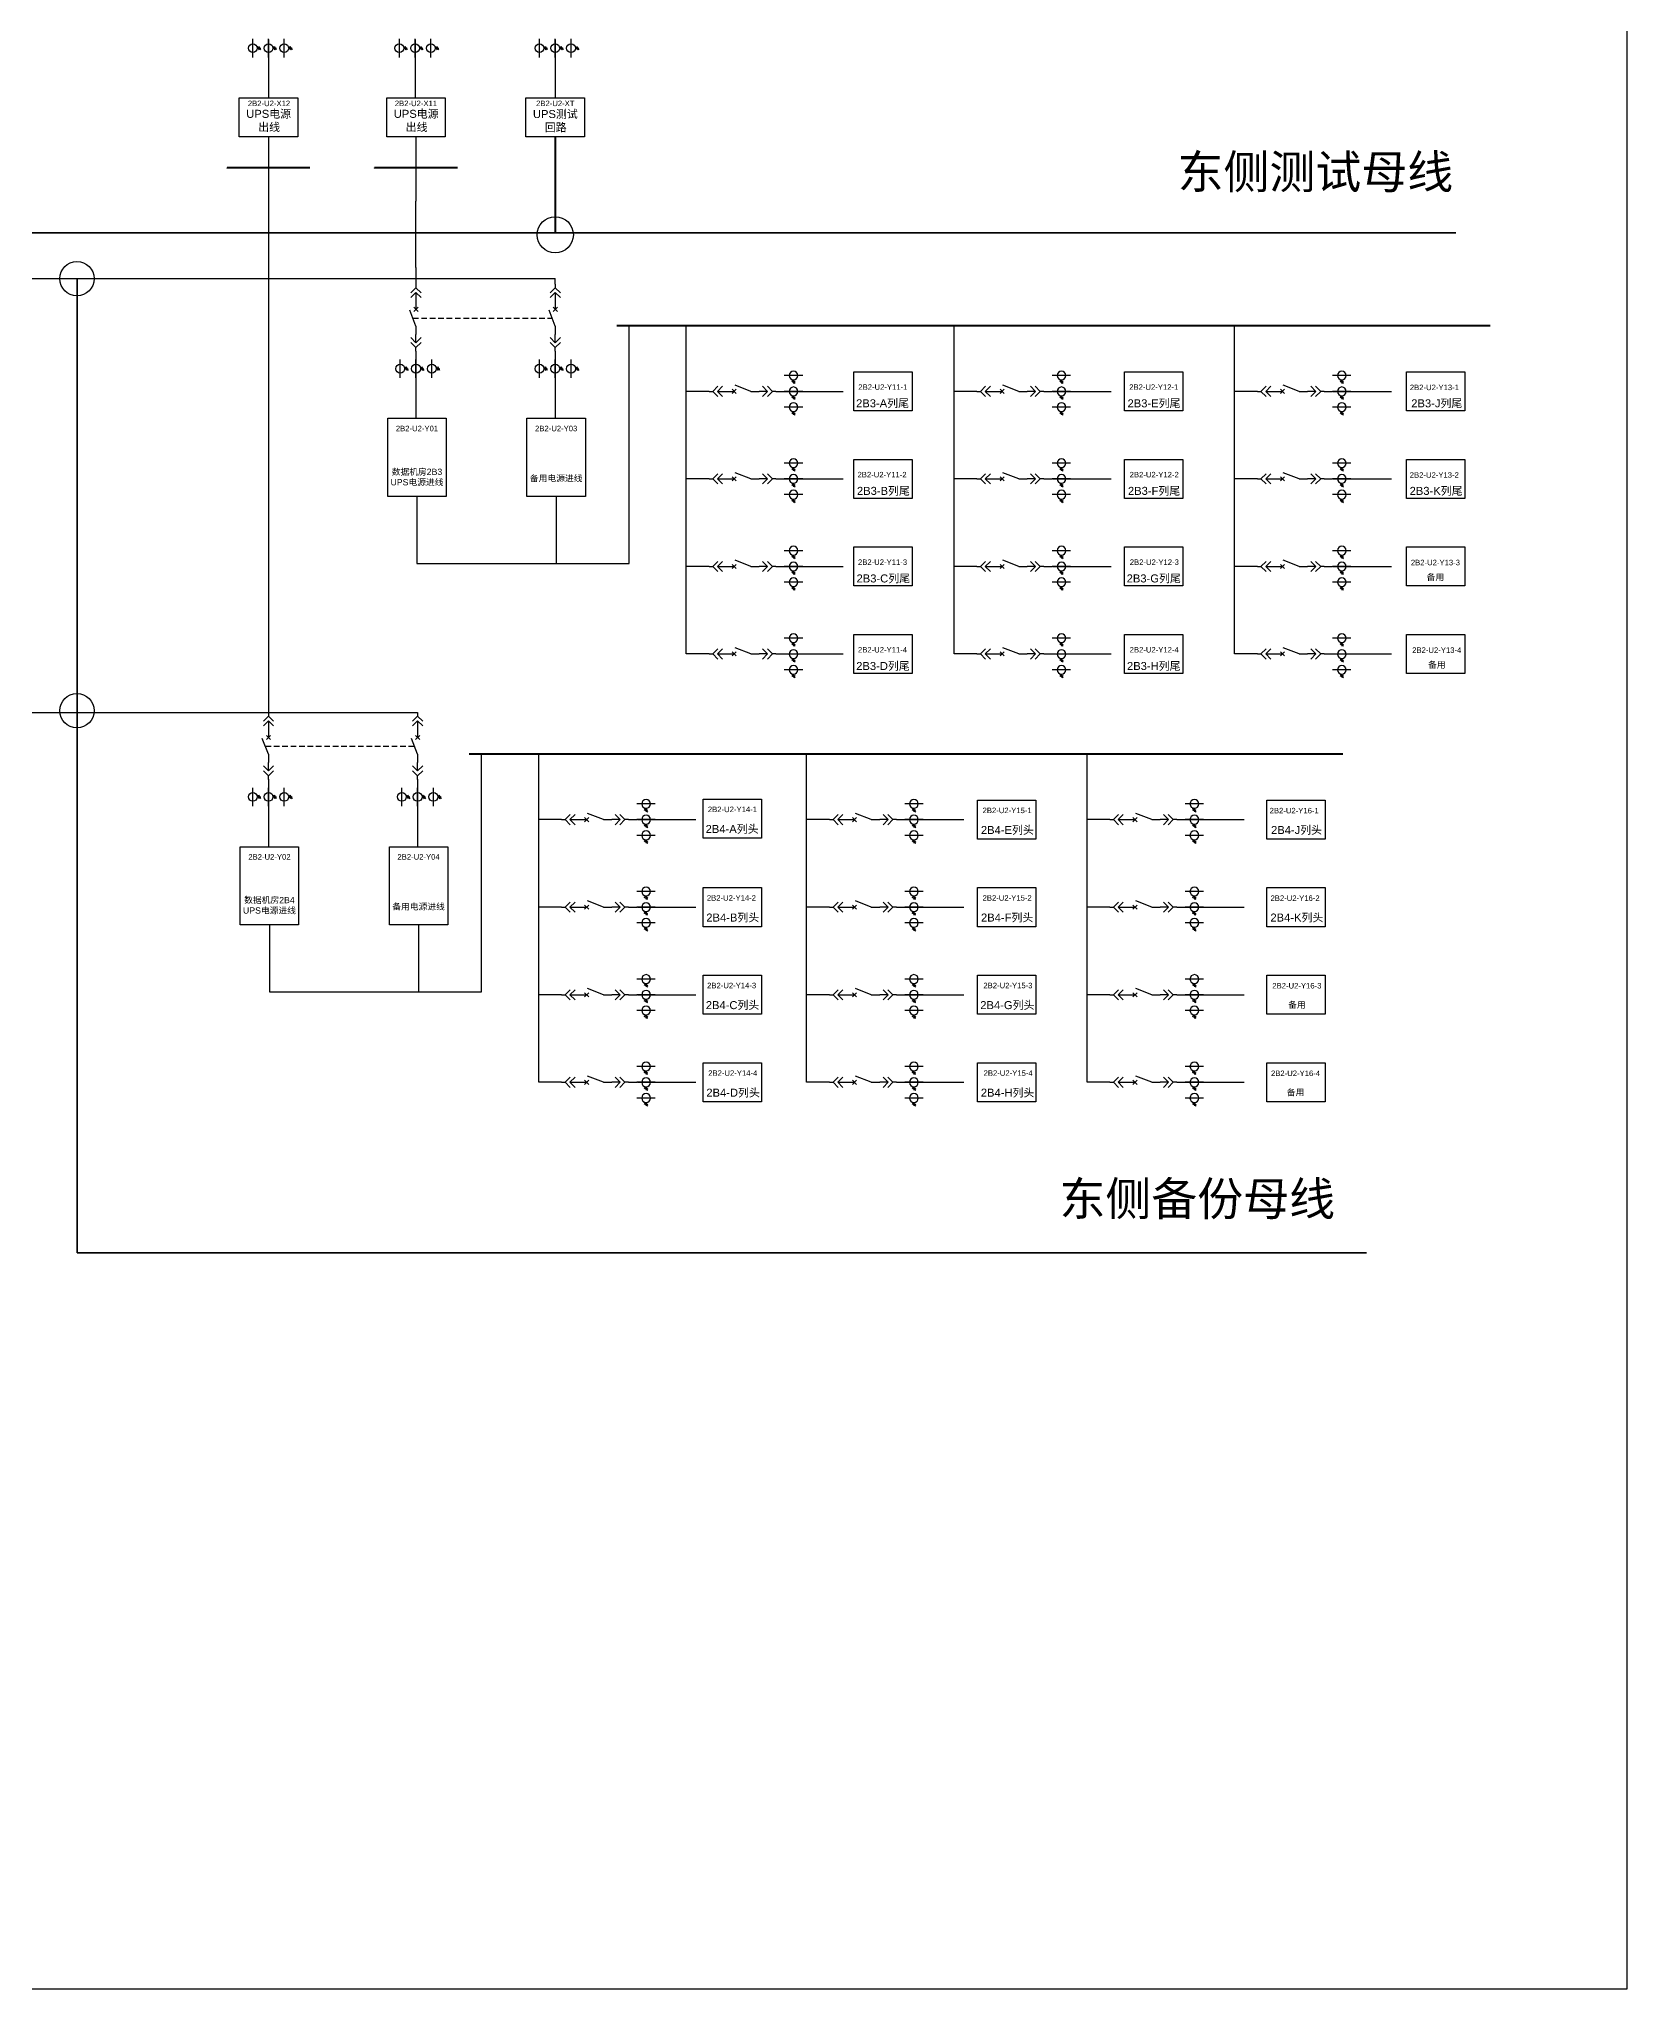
# Model space of a CAD drawing. Header units: millimetres. Extents: x 30 to 376, y 30 to 358.
# Drawn here: x 234.8 to 376.2, y 29.8 to 203.5 of the extents above; entities that cross this region are included whole.
import ezdxf
from ezdxf.enums import TextEntityAlignment as Align

# ---------------------------------------------------------------- set-up
doc = ezdxf.new("R2010")
doc.units = ezdxf.units.MM
doc.linetypes.add('HIDDEN', pattern=[0.375, 0.25, -0.125])
doc.styles.get("Standard").update_dxf_attribs({"font": 'arial.ttf'})

# ---------------------------------------------------------------- blocks, each defined once
blk = doc.blocks.new('A$C03DD39B5')
for p, q in [((417, 475), (283, 392)), ((417, 422), (283, 339)), ((350, 333), (350, 467))]:
    blk.add_line(p, q)
blk.add_lwpolyline([(700, 167), (0, 167)])
blk.add_circle((350, 167), 167)
blk = doc.blocks.new('DYDQAA05')
at = {"color": 0}
blk.add_lwpolyline([(0, 0), (0, -7)], dxfattribs=at)
blk = doc.blocks.new('DYDQAA03')
at = {"color": 0}
for points in [[(0, 0), (0, -1.5)], [(-2.12, -3.62), (0, -1.5)], [(-2.12, -5.62), (0, -3.5)], [(2.12, -3.62), (0, -1.5)], [(2.12, -5.62), (0, -3.5)], [(0, -3.5), (0, -7)]]:
    blk.add_lwpolyline(points, dxfattribs=at)
blk = doc.blocks.new('DYDQAA09')
at = {"color": 0}
blk.add_lwpolyline([(0, 0), (0, -3.5)], dxfattribs=at)
blk.add_lwpolyline([(0, 0), (0, -3.5)], dxfattribs=at)
blk.add_lwpolyline([(0, 0), (0, -3.5)], dxfattribs=at)
blk.add_lwpolyline([(0, 0), (0, -3.5)], dxfattribs=at)
blk.add_lwpolyline([(0, 0), (0, -3.5)], dxfattribs=at)
blk.add_lwpolyline([(0, 0), (0, -3.5)], dxfattribs=at)
blk.add_lwpolyline([(0, 0), (0, -3.5)], dxfattribs=at)
blk.add_lwpolyline([(0, 0), (0, -3.5)], dxfattribs=at)
blk.add_lwpolyline([(0, 0), (0, -3.5)], dxfattribs=at)
blk = doc.blocks.new('DYDQ0201')
at = {"color": 0}
for points in [[(0.86, -0.86), (-0.86, 0.86)], [(-0.86, -0.86), (0.86, 0.86)], [(0, -7), (-2.61, -0.37)]]:
    blk.add_lwpolyline(points, dxfattribs=at)
blk = doc.blocks.new('DYDQAA04')
at = {"color": 0}
for points in [[(0, -3.5), (0, 0)], [(-2.12, -1.38), (0, -3.5)], [(-2.12, -3.38), (0, -5.5)], [(2.12, -1.38), (0, -3.5)], [(2.12, -3.38), (0, -5.5)], [(0, -7), (0, -5.5)]]:
    blk.add_lwpolyline(points, dxfattribs=at)

msp = doc.modelspace()

# ---------------------------------------------------------------- linework, layer by layer
for p, q in [((255.2, 203.46, -11960.61), (255.2, 201.82, -11960.61)), ((268.25, 203.46, -11960.61), (268.25, 201.82, -11960.61)), ((280.74, 203.46, -11960.61), (280.74, 201.82, -11960.61)), ((255.2, 201.82, -11960.61), (255.2, 198.25, -11960.61)), ((268.25, 201.82, -11960.61), (268.25, 198.25, -11960.61)), ((280.74, 201.82, -11960.61), (280.74, 198.25, -11960.61)), ((255.2, 194.77, -11960.61), (255.2, 189.05, -11960.61)), ((268.33, 194.77, -11992.1), (268.33, 189.05, -11992.1)), ((255.2, 189.05, -13343.89), (255.2, 143.51, -13343.89)), ((268.33, 183.15, -14728.2), (268.33, 189.05, -13344.92)), ((287.31, 156.77, -12086.92), (287.31, 177.99, -11961.66)), ((292.4, 164.31, -12307.47), (292.4, 177.99, -11961.66)), ((316.27, 164.31, -12307.47), (316.27, 177.99, -11961.66)), ((341.24, 164.31, -12307.47), (341.24, 177.99, -11961.66)), ((268.33, 174.91, -12526.98), (268.33, 173.27, -12526.98)), ((268.33, 173.27, -12526.98), (268.33, 169.71, -12526.98)), ((294.44, 172.11, -13690.75), (292.4, 172.11, -12999.11)), ((301.19, 172.11, -11489.54), (302.83, 172.11, -11489.54)), ((302.83, 172.11, -11489.54), (306.39, 172.11, -11489.54)), ((318.3, 172.11, -13690.75), (316.27, 172.11, -12999.11)), ((325.05, 172.11, -11489.54), (326.69, 172.11, -11489.54)), ((326.69, 172.11, -11489.54), (330.26, 172.11, -11489.54)), ((343.28, 172.11, -13690.75), (341.24, 172.11, -12999.11)), ((350.03, 172.11, -11489.54), (351.67, 172.11, -11489.54)), ((351.67, 172.11, -11489.54), (355.23, 172.11, -11489.54)), ((294.44, 164.31, -12307.47), (292.4, 164.31, -12307.47)), ((292.4, 156.51, -11615.84), (292.4, 164.31, -12307.47)), ((301.19, 164.31, -10106.26), (302.83, 164.31, -10106.26)), ((302.83, 164.31, -10106.26), (306.39, 164.31, -10106.26)), ((318.3, 164.31, -12307.47), (316.27, 164.31, -12307.47)), ((316.27, 156.51, -11615.84), (316.27, 164.31, -12307.47)), ((325.05, 164.31, -10106.26), (326.69, 164.31, -10106.26)), ((326.69, 164.31, -10106.26), (330.26, 164.31, -10106.26)), ((343.28, 164.31, -12307.47), (341.24, 164.31, -12307.47)), ((341.24, 156.51, -11615.84), (341.24, 164.31, -12307.47)), ((350.03, 164.31, -10106.26), (351.67, 164.31, -10106.26)), ((351.67, 164.31, -10106.26), (355.23, 164.31, -10106.26)), ((268.42, 162.75, -12558.47), (268.42, 156.77, -12086.92)), ((268.42, 156.77, -12086.92), (287.31, 156.77, -12086.92)), ((294.44, 156.51, -11615.84), (292.4, 156.51, -11615.84)), ((292.4, 148.72, -10924.2), (292.4, 156.51, -11615.84)), ((301.19, 156.51, -9414.62), (302.83, 156.51, -9414.62)), ((302.83, 156.51, -9414.62), (306.39, 156.51, -9414.62)), ((318.3, 156.51, -11615.84), (316.27, 156.51, -11615.84)), ((316.27, 148.72, -10924.2), (316.27, 156.51, -11615.84)), ((325.05, 156.51, -9414.62), (326.69, 156.51, -9414.62)), ((326.69, 156.51, -9414.62), (330.26, 156.51, -9414.62)), ((343.28, 156.51, -11615.84), (341.24, 156.51, -11615.84)), ((341.24, 148.72, -10924.2), (341.24, 156.51, -11615.84)), ((350.03, 156.51, -9414.62), (351.67, 156.51, -9414.62)), ((351.67, 156.51, -9414.62), (355.23, 156.51, -9414.62)), ((294.44, 148.72, -10924.2), (292.4, 148.72, -10924.2)), ((301.19, 148.72, -8722.98), (302.83, 148.72, -8722.98)), ((302.83, 148.72, -8722.98), (306.39, 148.72, -8722.98)), ((318.3, 148.72, -10924.2), (316.27, 148.72, -10924.2)), ((325.05, 148.72, -8722.98), (326.69, 148.72, -8722.98)), ((326.69, 148.72, -8722.98), (330.26, 148.72, -8722.98)), ((343.28, 148.72, -10924.2), (341.24, 148.72, -10924.2)), ((350.03, 148.72, -8722.98), (351.67, 148.72, -8722.98)), ((351.67, 148.72, -8722.98), (355.23, 148.72, -8722.98)), ((274.17, 118.61, -10702.62), (274.17, 139.83, -10577.35)), ((279.27, 126.16, -10923.17), (279.27, 139.83, -10577.35)), ((303.13, 126.16, -10923.17), (303.13, 139.83, -10577.35)), ((328.11, 126.16, -10923.17), (328.11, 139.83, -10577.35)), ((255.2, 136.76, -11142.68), (255.2, 135.12, -11142.68)), ((255.2, 135.12, -11142.68), (255.2, 131.55, -11142.68)), ((281.3, 133.96, -12306.44), (279.27, 133.96, -11614.8)), ((288.05, 133.96, -10105.23), (289.69, 133.96, -10105.23)), ((289.69, 133.96, -10105.23), (293.26, 133.96, -10105.23)), ((305.17, 133.96, -12306.44), (303.13, 133.96, -11614.8)), ((311.91, 133.96, -10105.23), (313.55, 133.96, -10105.23)), ((313.55, 133.96, -10105.23), (317.12, 133.96, -10105.23)), ((330.14, 133.96, -12306.44), (328.11, 133.96, -11614.8)), ((336.89, 133.96, -10105.23), (338.53, 133.96, -10105.23)), ((338.53, 133.96, -10105.23), (342.1, 133.96, -10105.23)), ((281.3, 126.16, -10923.17), (279.27, 126.16, -10923.17)), ((279.27, 118.36, -10231.53), (279.27, 126.16, -10923.17)), ((288.05, 126.16, -8721.95), (289.69, 126.16, -8721.95)), ((289.69, 126.16, -8721.95), (293.26, 126.16, -8721.95)), ((305.17, 126.16, -10923.17), (303.13, 126.16, -10923.17)), ((303.13, 118.36, -10231.53), (303.13, 126.16, -10923.17)), ((311.91, 126.16, -8721.95), (313.55, 126.16, -8721.95)), ((313.55, 126.16, -8721.95), (317.12, 126.16, -8721.95)), ((330.14, 126.16, -10923.17), (328.11, 126.16, -10923.17)), ((328.11, 118.36, -10231.53), (328.11, 126.16, -10923.17)), ((336.89, 126.16, -8721.95), (338.53, 126.16, -8721.95)), ((338.53, 126.16, -8721.95), (342.1, 126.16, -8721.95)), ((255.28, 124.6, -11174.16), (255.28, 118.61, -10702.62)), ((255.28, 118.61, -10702.62), (274.17, 118.61, -10702.62)), ((281.3, 118.36, -10231.53), (279.27, 118.36, -10231.53)), ((279.27, 110.56, -9539.89), (279.27, 118.36, -10231.53)), ((288.05, 118.36, -8030.31), (289.69, 118.36, -8030.31)), ((289.69, 118.36, -8030.31), (293.26, 118.36, -8030.31)), ((305.17, 118.36, -10231.53), (303.13, 118.36, -10231.53)), ((303.13, 110.56, -9539.89), (303.13, 118.36, -10231.53)), ((311.91, 118.36, -8030.31), (313.55, 118.36, -8030.31)), ((313.55, 118.36, -8030.31), (317.12, 118.36, -8030.31)), ((330.14, 118.36, -10231.53), (328.11, 118.36, -10231.53)), ((328.11, 110.56, -9539.89), (328.11, 118.36, -10231.53)), ((336.89, 118.36, -8030.31), (338.53, 118.36, -8030.31)), ((338.53, 118.36, -8030.31), (342.1, 118.36, -8030.31)), ((281.3, 110.56, -9539.89), (279.27, 110.56, -9539.89)), ((288.05, 110.56, -7338.68), (289.69, 110.56, -7338.68)), ((289.69, 110.56, -7338.68), (293.26, 110.56, -7338.68)), ((305.17, 110.56, -9539.89), (303.13, 110.56, -9539.89)), ((311.91, 110.56, -7338.68), (313.55, 110.56, -7338.68)), ((313.55, 110.56, -7338.68), (317.12, 110.56, -7338.68)), ((330.14, 110.56, -9539.89), (328.11, 110.56, -9539.89)), ((336.89, 110.56, -7338.68), (338.53, 110.56, -7338.68)), ((338.53, 110.56, -7338.68), (342.1, 110.56, -7338.68))]:
    msp.add_line(p, q)
at = {"color": 6, "lineweight": 40}
msp.add_line((280.74, 194.77, -11993.12), (280.74, 186.24, -11993.12), dxfattribs=at)
at = {"color": 6, "lineweight": 35}
msp.add_line((141.38, 186.24, -2075.92), (360.96, 186.24, -2075.92), dxfattribs=at)
at = {"color": 3, "lineweight": 30}
for p, q in [((141.38, 182.15, -3788.77), (280.74, 182.15, -14728.2)), ((128.26, 143.51, -3545.05), (238.13, 143.51, -24795.02)), ((238.13, 143.51, -24795.02), (268.48, 143.51, -13462.25))]:
    msp.add_line(p, q, dxfattribs=at)
at = {"color": 3, "lineweight": 35}
for p, q in [((238.14, 182.07), (238.14, 95.36)), ((238.14, 95.36), (352.99, 95.36))]:
    msp.add_line(p, q, dxfattribs=at)
at = {"color": 5}
for p, q in [((280.74, 181.66, -14728.2), (280.74, 182.15, -14728.2)), ((280.74, 174.91, -12526.98), (280.74, 173.27, -12526.98)), ((280.74, 173.27, -12526.98), (280.74, 169.71, -12526.98)), ((280.82, 162.75, -12558.47), (280.82, 156.77, -12086.92)), ((268.48, 136.76, -11582.74), (268.48, 135.12, -11582.74)), ((268.48, 135.12, -11582.74), (268.48, 131.55, -11582.74)), ((268.56, 124.6, -11614.23), (268.56, 118.61, -11142.69))]:
    msp.add_line(p, q, dxfattribs=at)
at = {"linetype": 'HIDDEN', "ltscale": 2}
for p, q in [((268.06, 178.64, -14728.2), (280.46, 178.64, -14728.2)), ((254.92, 140.49, -13783.96), (268.2, 140.49, -13783.96))]:
    msp.add_line(p, q, dxfattribs=at)
at = {"color": 1, "lineweight": 40}
for p, q in [((286.22, 177.99, -11961.66), (364.03, 177.99, -11961.66)), ((273.08, 139.83, -10577.35), (350.89, 139.83, -10577.35))]:
    msp.add_line(p, q, dxfattribs=at)
at = {"color": 1, "lineweight": 30, "ltscale": 0.002916}
msp.add_lwpolyline([(30.13, 357.7), (376.2, 357.7), (376.2, 29.79), (30.13, 29.79)], close=True, dxfattribs=at)
for points, elevation in [([(252.59, 198.25), (257.8, 198.25), (257.8, 194.77), (252.59, 194.77)], -11960.61), ([(265.73, 198.25), (270.94, 198.25), (270.94, 194.77), (265.73, 194.77)], -11992.1), ([(307.32, 173.85), (312.53, 173.85), (312.53, 170.38), (307.32, 170.38)], -11489.54), ([(331.44, 173.85), (336.64, 173.85), (336.64, 170.38), (331.44, 170.38)], -11489.54), ([(356.55, 173.85), (361.76, 173.85), (361.76, 170.38), (356.55, 170.38)], -11489.54), ([(265.81, 169.71), (271.02, 169.71), (271.02, 162.75), (265.81, 162.75)], -12558.47), ([(307.32, 166.05), (312.53, 166.05), (312.53, 162.58), (307.32, 162.58)], -11489.54), ([(331.44, 166.05), (336.64, 166.05), (336.64, 162.58), (331.44, 162.58)], -11489.54), ([(356.55, 166.05), (361.76, 166.05), (361.76, 162.58), (356.55, 162.58)], -11489.54), ([(307.32, 158.25), (312.53, 158.25), (312.53, 154.78), (307.32, 154.78)], -11489.54), ([(331.44, 158.25), (336.64, 158.25), (336.64, 154.78), (331.44, 154.78)], -11489.54), ([(356.55, 158.25), (361.76, 158.25), (361.76, 154.78), (356.55, 154.78)], -11489.54), ([(307.32, 150.45), (312.53, 150.45), (312.53, 146.98), (307.32, 146.98)], -11489.54), ([(331.44, 150.45), (336.64, 150.45), (336.64, 146.98), (331.44, 146.98)], -11489.54), ([(356.55, 150.45), (361.76, 150.45), (361.76, 146.98), (356.55, 146.98)], -11489.54), ([(293.91, 135.79), (299.12, 135.79), (299.12, 132.31), (293.91, 132.31)], -10105.23), ([(318.35, 135.7), (323.56, 135.7), (323.56, 132.22), (318.35, 132.22)], -10105.23), ([(344.11, 135.7), (349.32, 135.7), (349.32, 132.22), (344.11, 132.22)], -10105.23), ([(252.67, 131.55), (257.88, 131.55), (257.88, 124.6), (252.67, 124.6)], -11174.16), ([(293.91, 127.9), (299.12, 127.9), (299.12, 124.42), (293.91, 124.42)], -10105.23), ([(318.35, 127.9), (323.56, 127.9), (323.56, 124.42), (318.35, 124.42)], -10105.23), ([(344.11, 127.9), (349.32, 127.9), (349.32, 124.42), (344.11, 124.42)], -10105.23), ([(293.91, 120.1), (299.12, 120.1), (299.12, 116.62), (293.91, 116.62)], -10105.23), ([(318.35, 120.1), (323.56, 120.1), (323.56, 116.62), (318.35, 116.62)], -10105.23), ([(344.11, 120.1), (349.32, 120.1), (349.32, 116.62), (344.11, 116.62)], -10105.23), ([(293.91, 112.3), (299.12, 112.3), (299.12, 108.82), (293.91, 108.82)], -10105.23), ([(318.35, 112.3), (323.56, 112.3), (323.56, 108.82), (318.35, 108.82)], -10105.23), ([(344.11, 112.3), (349.32, 112.3), (349.32, 108.82), (344.11, 108.82)], -10105.23)]:
    msp.add_lwpolyline(points, close=True, dxfattribs=dict(elevation=elevation))
at = {"color": 1, "elevation": -11993.12}
msp.add_lwpolyline([(278.13, 198.25), (283.34, 198.25), (283.34, 194.77), (278.13, 194.77)], close=True, dxfattribs=at)
at = {"color": 1, "lineweight": 40, "ltscale": 100}
for points, elevation in [([(258.88, 192.02), (251.51, 192.02), (251.51, 192.02)], -22461.63), ([(272.02, 192.02), (264.65, 192.02), (264.65, 192.02)], -22493.12)]:
    msp.add_lwpolyline(points, dxfattribs=dict(at, elevation=elevation))
at = {"color": 5}
for points, elevation in [([(278.21, 169.71), (283.42, 169.71), (283.42, 162.75), (278.21, 162.75)], -12558.47), ([(265.96, 131.55), (271.17, 131.55), (271.17, 124.6), (265.96, 124.6)], -11614.23)]:
    msp.add_lwpolyline(points, close=True, dxfattribs=dict(at, elevation=elevation))
at = {"color": 6, "lineweight": 30}
msp.add_circle((280.74, 186.06, -786.45), 1.61, dxfattribs=at)
at = {"color": 3, "lineweight": 30}
for centre in [(238.13, 182.15, -11383.32), (238.13, 143.66, -11061.61)]:
    msp.add_circle(centre, 1.53, dxfattribs=at)

# ---------------------------------------------------------------- block references
at = {"linetype": 'Continuous', "yscale": 0.002338875, "zscale": 0.002338875}
for p, xscale, rotation in [((253.41, 203.5, -11960.61), 0.002338875, 270), ((254.81, 203.5, -11960.61), 0.002338875, 270), ((256.21, 203.5, -11960.61), 0.002338875, 270), ((266.46, 203.5, -11960.61), 0.002338875, 270), ((267.86, 203.5, -11960.61), 0.002338875, 270), ((269.27, 203.5, -11960.61), 0.002338875, 270), ((278.94, 203.5, -11960.61), 0.002338875, 270), ((280.35, 203.5, -11960.61), 0.002338875, 270), ((281.75, 203.5, -11960.61), 0.002338875, 270), ((266.54, 174.95, -12526.98), 0.002338875, 270), ((267.94, 174.95, -12526.98), 0.002338875, 270), ((269.35, 174.95, -12526.98), 0.002338875, 270), ((301.14, 173.91, -11489.54), -0.002338875, 180), ((325.01, 173.91, -11489.54), -0.002338875, 180), ((349.98, 173.91, -11489.54), -0.002338875, 180), ((301.14, 172.5, -11489.54), -0.002338875, 180), ((325.01, 172.5, -11489.54), -0.002338875, 180), ((349.98, 172.5, -11489.54), -0.002338875, 180), ((301.14, 171.1, -11489.54), -0.002338875, 180), ((325.01, 171.1, -11489.54), -0.002338875, 180), ((349.98, 171.1, -11489.54), -0.002338875, 180), ((301.14, 166.11, -10106.26), -0.002338875, 180), ((325.01, 166.11, -10106.26), -0.002338875, 180), ((349.98, 166.11, -10106.26), -0.002338875, 180), ((301.14, 164.7, -10106.26), -0.002338875, 180), ((301.14, 163.3, -10106.26), -0.002338875, 180), ((325.01, 164.7, -10106.26), -0.002338875, 180), ((325.01, 163.3, -10106.26), -0.002338875, 180), ((349.98, 164.7, -10106.26), -0.002338875, 180), ((349.98, 163.3, -10106.26), -0.002338875, 180), ((301.14, 158.31, -9414.62), -0.002338875, 180), ((325.01, 158.31, -9414.62), -0.002338875, 180), ((349.98, 158.31, -9414.62), -0.002338875, 180), ((301.14, 156.9, -9414.62), -0.002338875, 180), ((325.01, 156.9, -9414.62), -0.002338875, 180), ((349.98, 156.9, -9414.62), -0.002338875, 180), ((301.14, 155.5, -9414.62), -0.002338875, 180), ((325.01, 155.5, -9414.62), -0.002338875, 180), ((349.98, 155.5, -9414.62), -0.002338875, 180), ((301.14, 150.51, -8722.98), -0.002338875, 180), ((325.01, 150.51, -8722.98), -0.002338875, 180), ((349.98, 150.51, -8722.98), -0.002338875, 180), ((301.14, 149.1, -8722.98), -0.002338875, 180), ((301.14, 147.7, -8722.98), -0.002338875, 180), ((325.01, 149.1, -8722.98), -0.002338875, 180), ((325.01, 147.7, -8722.98), -0.002338875, 180), ((349.98, 149.1, -8722.98), -0.002338875, 180), ((349.98, 147.7, -8722.98), -0.002338875, 180), ((253.41, 136.8, -11142.68), 0.002338875, 270), ((254.81, 136.8, -11142.68), 0.002338875, 270), ((256.21, 136.8, -11142.68), 0.002338875, 270), ((288.01, 135.75, -10105.23), -0.002338875, 180), ((311.87, 135.75, -10105.23), -0.002338875, 180), ((336.85, 135.75, -10105.23), -0.002338875, 180), ((288.01, 134.35, -10105.23), -0.002338875, 180), ((311.87, 134.35, -10105.23), -0.002338875, 180), ((336.85, 134.35, -10105.23), -0.002338875, 180), ((288.01, 132.95, -10105.23), -0.002338875, 180), ((311.87, 132.95, -10105.23), -0.002338875, 180), ((336.85, 132.95, -10105.23), -0.002338875, 180), ((288.01, 127.95, -8721.95), -0.002338875, 180), ((311.87, 127.95, -8721.95), -0.002338875, 180), ((336.85, 127.95, -8721.95), -0.002338875, 180), ((288.01, 126.55, -8721.95), -0.002338875, 180), ((288.01, 125.15, -8721.95), -0.002338875, 180), ((311.87, 126.55, -8721.95), -0.002338875, 180), ((311.87, 125.15, -8721.95), -0.002338875, 180), ((336.85, 126.55, -8721.95), -0.002338875, 180), ((336.85, 125.15, -8721.95), -0.002338875, 180), ((288.01, 120.15, -8030.31), -0.002338875, 180), ((311.87, 120.15, -8030.31), -0.002338875, 180), ((336.85, 120.15, -8030.31), -0.002338875, 180), ((288.01, 118.75, -8030.31), -0.002338875, 180), ((311.87, 118.75, -8030.31), -0.002338875, 180), ((336.85, 118.75, -8030.31), -0.002338875, 180), ((288.01, 117.35, -8030.31), -0.002338875, 180), ((311.87, 117.35, -8030.31), -0.002338875, 180), ((336.85, 117.35, -8030.31), -0.002338875, 180), ((288.01, 112.36, -7338.68), -0.002338875, 180), ((311.87, 112.36, -7338.68), -0.002338875, 180), ((336.85, 112.36, -7338.68), -0.002338875, 180), ((288.01, 110.95, -7338.68), -0.002338875, 180), ((288.01, 109.55, -7338.68), -0.002338875, 180), ((311.87, 110.95, -7338.68), -0.002338875, 180), ((311.87, 109.55, -7338.68), -0.002338875, 180), ((336.85, 110.95, -7338.68), -0.002338875, 180), ((336.85, 109.55, -7338.68), -0.002338875, 180)]:
    msp.add_blockref('A$C03DD39B5', p, dxfattribs=dict(at, xscale=xscale, rotation=rotation))
at = {"xscale": 0.2128954749704126, "yscale": 0.2128954749704126, "zscale": 0.2128954749704126}
for name, p in [('DYDQAA05', (268.33, 183.15, -14728.2)), ('DYDQAA03', (268.33, 181.66, -14728.2)), ('DYDQ0201', (268.33, 179.42, -14728.2)), ('DYDQAA09', (268.33, 180.17, -14728.2)), ('DYDQAA04', (268.33, 177.19, -14728.2)), ('DYDQAA09', (268.33, 177.93, -14728.2)), ('DYDQAA09', (268.33, 175.7, -14728.2)), ('DYDQAA03', (255.2, 143.51, -13343.89)), ('DYDQ0201', (255.2, 141.27, -13343.89)), ('DYDQAA09', (255.2, 142.02, -13343.89)), ('DYDQAA04', (255.2, 139.04, -13343.89)), ('DYDQAA09', (255.2, 139.78, -13343.89)), ('DYDQAA09', (255.2, 137.55, -13343.89))]:
    msp.add_blockref(name, p, dxfattribs=at)
at = {"color": 5, "xscale": 0.2128954749704126, "yscale": 0.2128954749704126, "zscale": 0.2128954749704126}
for name, p in [('DYDQAA03', (280.74, 181.66, -14728.2)), ('DYDQ0201', (280.74, 179.42, -14728.2)), ('DYDQAA09', (280.74, 180.17, -14728.2)), ('DYDQAA04', (280.74, 177.19, -14728.2)), ('DYDQAA09', (280.74, 177.93, -14728.2)), ('DYDQAA09', (280.74, 175.7, -14728.2)), ('DYDQAA03', (268.48, 143.51, -13783.96)), ('DYDQ0201', (268.48, 141.27, -13783.96)), ('DYDQAA09', (268.48, 142.02, -13783.96)), ('DYDQAA04', (268.48, 139.04, -13783.96)), ('DYDQAA09', (268.48, 139.78, -13783.96)), ('DYDQAA09', (268.48, 137.55, -13783.96))]:
    msp.add_blockref(name, p, dxfattribs=at)
at = {"color": 5, "linetype": 'Continuous', "xscale": 0.002338875, "yscale": 0.002338875, "zscale": 0.002338875, "rotation": 270}
for p in [(278.94, 174.95, -12526.98), (280.35, 174.95, -12526.98), (281.75, 174.95, -12526.98), (266.69, 136.8, -11582.74), (268.09, 136.8, -11582.74), (269.49, 136.8, -11582.74)]:
    msp.add_blockref('A$C03DD39B5', p, dxfattribs=at)
at = {"xscale": -0.2128954749704126, "yscale": 0.2128954749704126, "zscale": 0.2128954749704126, "rotation": 90}
for name, p in [('DYDQAA03', (294.44, 172.11, -13690.75)), ('DYDQAA09', (295.93, 172.11, -13690.75)), ('DYDQ0201', (296.67, 172.11, -13690.75)), ('DYDQAA09', (298.16, 172.11, -13690.75)), ('DYDQAA04', (298.91, 172.11, -13690.75)), ('DYDQAA09', (300.4, 172.11, -13690.75)), ('DYDQAA03', (318.3, 172.11, -13690.75)), ('DYDQAA09', (319.79, 172.11, -13690.75)), ('DYDQ0201', (320.54, 172.11, -13690.75)), ('DYDQAA09', (322.03, 172.11, -13690.75)), ('DYDQAA04', (322.77, 172.11, -13690.75)), ('DYDQAA09', (324.26, 172.11, -13690.75)), ('DYDQAA03', (343.28, 172.11, -13690.75)), ('DYDQAA09', (344.77, 172.11, -13690.75)), ('DYDQ0201', (345.51, 172.11, -13690.75)), ('DYDQAA09', (347, 172.11, -13690.75)), ('DYDQAA04', (347.75, 172.11, -13690.75)), ('DYDQAA09', (349.24, 172.11, -13690.75)), ('DYDQAA03', (294.44, 164.31, -12307.47)), ('DYDQAA09', (295.93, 164.31, -12307.47)), ('DYDQ0201', (296.67, 164.31, -12307.47)), ('DYDQAA09', (298.16, 164.31, -12307.47)), ('DYDQAA04', (298.91, 164.31, -12307.47)), ('DYDQAA09', (300.4, 164.31, -12307.47)), ('DYDQAA03', (318.3, 164.31, -12307.47)), ('DYDQAA09', (319.79, 164.31, -12307.47)), ('DYDQ0201', (320.54, 164.31, -12307.47)), ('DYDQAA09', (322.03, 164.31, -12307.47)), ('DYDQAA04', (322.77, 164.31, -12307.47)), ('DYDQAA09', (324.26, 164.31, -12307.47)), ('DYDQAA03', (343.28, 164.31, -12307.47)), ('DYDQAA09', (344.77, 164.31, -12307.47)), ('DYDQ0201', (345.51, 164.31, -12307.47)), ('DYDQAA09', (347, 164.31, -12307.47)), ('DYDQAA04', (347.75, 164.31, -12307.47)), ('DYDQAA09', (349.24, 164.31, -12307.47)), ('DYDQAA03', (294.44, 156.51, -11615.84)), ('DYDQAA09', (295.93, 156.51, -11615.84)), ('DYDQ0201', (296.67, 156.51, -11615.84)), ('DYDQAA09', (298.16, 156.51, -11615.84)), ('DYDQAA04', (298.91, 156.51, -11615.84)), ('DYDQAA09', (300.4, 156.51, -11615.84)), ('DYDQAA03', (318.3, 156.51, -11615.84)), ('DYDQAA09', (319.79, 156.51, -11615.84)), ('DYDQ0201', (320.54, 156.51, -11615.84)), ('DYDQAA09', (322.03, 156.51, -11615.84)), ('DYDQAA04', (322.77, 156.51, -11615.84)), ('DYDQAA09', (324.26, 156.51, -11615.84)), ('DYDQAA03', (343.28, 156.51, -11615.84)), ('DYDQAA09', (344.77, 156.51, -11615.84)), ('DYDQ0201', (345.51, 156.51, -11615.84)), ('DYDQAA09', (347, 156.51, -11615.84)), ('DYDQAA04', (347.75, 156.51, -11615.84)), ('DYDQAA09', (349.24, 156.51, -11615.84)), ('DYDQAA03', (294.44, 148.72, -10924.2)), ('DYDQAA09', (295.93, 148.72, -10924.2)), ('DYDQ0201', (296.67, 148.72, -10924.2)), ('DYDQAA09', (298.16, 148.72, -10924.2)), ('DYDQAA04', (298.91, 148.72, -10924.2)), ('DYDQAA09', (300.4, 148.72, -10924.2)), ('DYDQAA03', (318.3, 148.72, -10924.2)), ('DYDQAA09', (319.79, 148.72, -10924.2)), ('DYDQ0201', (320.54, 148.72, -10924.2)), ('DYDQAA09', (322.03, 148.72, -10924.2)), ('DYDQAA04', (322.77, 148.72, -10924.2)), ('DYDQAA09', (324.26, 148.72, -10924.2)), ('DYDQAA03', (343.28, 148.72, -10924.2)), ('DYDQAA09', (344.77, 148.72, -10924.2)), ('DYDQ0201', (345.51, 148.72, -10924.2)), ('DYDQAA09', (347, 148.72, -10924.2)), ('DYDQAA04', (347.75, 148.72, -10924.2)), ('DYDQAA09', (349.24, 148.72, -10924.2)), ('DYDQAA03', (281.3, 133.96, -12306.44)), ('DYDQAA09', (282.79, 133.96, -12306.44)), ('DYDQ0201', (283.54, 133.96, -12306.44)), ('DYDQAA09', (285.03, 133.96, -12306.44)), ('DYDQAA04', (285.77, 133.96, -12306.44)), ('DYDQAA09', (287.26, 133.96, -12306.44)), ('DYDQAA03', (305.17, 133.96, -12306.44)), ('DYDQAA09', (306.66, 133.96, -12306.44)), ('DYDQ0201', (307.4, 133.96, -12306.44)), ('DYDQAA09', (308.89, 133.96, -12306.44)), ('DYDQAA04', (309.64, 133.96, -12306.44)), ('DYDQAA09', (311.13, 133.96, -12306.44)), ('DYDQAA03', (330.14, 133.96, -12306.44)), ('DYDQAA09', (331.63, 133.96, -12306.44)), ('DYDQ0201', (332.38, 133.96, -12306.44)), ('DYDQAA09', (333.87, 133.96, -12306.44)), ('DYDQAA04', (334.61, 133.96, -12306.44)), ('DYDQAA09', (336.1, 133.96, -12306.44)), ('DYDQAA03', (281.3, 126.16, -10923.17)), ('DYDQAA09', (282.79, 126.16, -10923.17)), ('DYDQ0201', (283.54, 126.16, -10923.17)), ('DYDQAA09', (285.03, 126.16, -10923.17)), ('DYDQAA04', (285.77, 126.16, -10923.17)), ('DYDQAA09', (287.26, 126.16, -10923.17)), ('DYDQAA03', (305.17, 126.16, -10923.17)), ('DYDQAA09', (306.66, 126.16, -10923.17)), ('DYDQ0201', (307.4, 126.16, -10923.17)), ('DYDQAA09', (308.89, 126.16, -10923.17)), ('DYDQAA04', (309.64, 126.16, -10923.17)), ('DYDQAA09', (311.13, 126.16, -10923.17)), ('DYDQAA03', (330.14, 126.16, -10923.17)), ('DYDQAA09', (331.63, 126.16, -10923.17)), ('DYDQ0201', (332.38, 126.16, -10923.17)), ('DYDQAA09', (333.87, 126.16, -10923.17)), ('DYDQAA04', (334.61, 126.16, -10923.17)), ('DYDQAA09', (336.1, 126.16, -10923.17)), ('DYDQAA03', (281.3, 118.36, -10231.53)), ('DYDQAA09', (282.79, 118.36, -10231.53)), ('DYDQ0201', (283.54, 118.36, -10231.53)), ('DYDQAA09', (285.03, 118.36, -10231.53)), ('DYDQAA04', (285.77, 118.36, -10231.53)), ('DYDQAA09', (287.26, 118.36, -10231.53)), ('DYDQAA03', (305.17, 118.36, -10231.53)), ('DYDQAA09', (306.66, 118.36, -10231.53)), ('DYDQ0201', (307.4, 118.36, -10231.53)), ('DYDQAA09', (308.89, 118.36, -10231.53)), ('DYDQAA04', (309.64, 118.36, -10231.53)), ('DYDQAA09', (311.13, 118.36, -10231.53)), ('DYDQAA03', (330.14, 118.36, -10231.53)), ('DYDQAA09', (331.63, 118.36, -10231.53)), ('DYDQ0201', (332.38, 118.36, -10231.53)), ('DYDQAA09', (333.87, 118.36, -10231.53)), ('DYDQAA04', (334.61, 118.36, -10231.53)), ('DYDQAA09', (336.1, 118.36, -10231.53)), ('DYDQAA03', (281.3, 110.56, -9539.89)), ('DYDQAA09', (282.79, 110.56, -9539.89)), ('DYDQ0201', (283.54, 110.56, -9539.89)), ('DYDQAA09', (285.03, 110.56, -9539.89)), ('DYDQAA04', (285.77, 110.56, -9539.89)), ('DYDQAA09', (287.26, 110.56, -9539.89)), ('DYDQAA03', (305.17, 110.56, -9539.89)), ('DYDQAA09', (306.66, 110.56, -9539.89)), ('DYDQ0201', (307.4, 110.56, -9539.89)), ('DYDQAA09', (308.89, 110.56, -9539.89)), ('DYDQAA04', (309.64, 110.56, -9539.89)), ('DYDQAA09', (311.13, 110.56, -9539.89)), ('DYDQAA03', (330.14, 110.56, -9539.89)), ('DYDQAA09', (331.63, 110.56, -9539.89)), ('DYDQ0201', (332.38, 110.56, -9539.89)), ('DYDQAA09', (333.87, 110.56, -9539.89)), ('DYDQAA04', (334.61, 110.56, -9539.89)), ('DYDQAA09', (336.1, 110.56, -9539.89))]:
    msp.add_blockref(name, p, dxfattribs=at)

# ---------------------------------------------------------------- texts
at = {"lineweight": 0}
for s, height, p in [('2B2-U2-X12', 0.49, (255.24, 197.52, -11236.47)), ('2B2-U2-X11', 0.49, (268.33, 197.52, -11267.95)), ('2B3-A列尾', 0.713, (309.89, 170.69, -7060.67)), ('2B3-E列尾', 0.713, (334.07, 170.69, -7060.67)), ('2B3-J列尾', 0.713, (359.26, 170.69, -7060.67)), ('2B3-B列尾', 0.713, (309.97, 162.89, -7060.67)), ('2B3-F列尾', 0.713, (334.08, 162.89, -7060.67)), ('2B3-K列尾', 0.713, (359.2, 162.89, -7060.67)), ('2B3-C列尾', 0.713, (309.96, 155.09, -7060.67)), ('2B3-G列尾', 0.713, (334.05, 155.09, -31542.29)), ('2B3-D列尾', 0.713, (309.93, 147.29, -7060.67)), ('2B3-H列尾', 0.713, (334.05, 147.29, -31542.29)), ('2B4-A列头', 0.713, (296.49, 132.77, -5676.36)), ('2B4-E列头', 0.713, (321.01, 132.68, -5676.36)), ('2B4-J列头', 0.713, (346.77, 132.68, -5676.36)), ('2B4-B列头', 0.713, (296.55, 124.88, -5676.36)), ('2B4-F列头', 0.713, (320.99, 124.88, -5676.36)), ('2B4-K列头', 0.713, (346.8, 124.88, -5676.36)), ('2B4-C列头', 0.713, (296.53, 117.08, -5676.36)), ('2B4-G列头', 0.713, (321.01, 117.08, -30157.98)), ('2B4-D列头', 0.713, (296.58, 109.28, -5676.36)), ('2B4-H列头', 0.713, (321.03, 109.28, -30157.98))]:
    msp.add_text(s, height=height, dxfattribs=at).set_placement(p, align=Align.CENTER)
at = {"color": 1, "lineweight": 0}
msp.add_text('2B2-U2-XT', height=0.49, dxfattribs=at).set_placement((280.74, 197.52, -11268.98), align=Align.CENTER)
at = {"width": 5.2091}
for s, insert, char_height, attachment_point in [('\\pxi0.87322;UPS{\\fSimSun|b0|i0|c134|p2;电源\\P\\pi2.36347;出线}', (252.59, 197.19, -14538.56), 0.7128, 1), ('\\pxi0.87322;UPS{\\fSimSun|b0|i0|c134|p2;电源\\P\\pi2.36347;出线}', (265.73, 197.19, -13281.59), 0.7128, 1), ('\\pxqc;2B2-U2-Y11-1', (309.92, 172.49, -11489.54), 0.49, 5), ('\\pxqc;2B2-U2-Y12-1', (334.05, 172.49, -11489.54), 0.49, 5), ('\\pxqc;2B2-U2-Y13-1', (359.05, 172.46, -11489.54), 0.49, 5), ('\\pxqc;2B2-U2-Y01', (268.42, 168.8, -12558.47), 0.49, 5), ('{\\fSimSun|b0|i0|c134|p2;\\H0.78125x;数据机房\\fArial|b0|i0|c0|p34;2B3 \\PUPS\\fSimSun|b0|i0|c134|p2;电源进线}', (268.42, 164.45, -12558.47), 0.7128, 5), ('\\pxqc;2B2-U2-Y11-2', (309.85, 164.69, -10106.26), 0.49, 5), ('\\pxqc;2B2-U2-Y12-2', (334.09, 164.69, -10106.26), 0.49, 5), ('\\pxqc;2B2-U2-Y13-2', (359.04, 164.66, -10106.26), 0.49, 5), ('\\pxqc;2B2-U2-Y11-3', (309.89, 156.89, -9414.62), 0.49, 5), ('\\pxqc;2B2-U2-Y12-3', (334.1, 156.89, -9414.62), 0.49, 5), ('\\pxqc;2B2-U2-Y13-3', (359.14, 156.86, -9414.62), 0.49, 5), ('{\\fSimSun|b0|i0|c134|p2;\\H0.78125x;备用\\P}', (359.14, 155.52, -9414.62), 0.7128, 5), ('\\pxqc;2B2-U2-Y11-4', (309.89, 149.09, -8722.98), 0.49, 5), ('\\pxqc;2B2-U2-Y12-4', (334.09, 149.09, -8722.98), 0.49, 5), ('\\pxqc;2B2-U2-Y13-4', (359.26, 149.06, -8722.98), 0.49, 5), ('{\\fSimSun|b0|i0|c134|p2;\\H0.78125x;备用\\P}', (359.26, 147.72, -8722.98), 0.7128, 5), ('\\pxqc;2B2-U2-Y14-1', (296.52, 134.87, -10105.23), 0.49, 5), ('\\pxqc;2B2-U2-Y15-1', (320.99, 134.78, -10105.23), 0.49, 5), ('\\pxqc;2B2-U2-Y16-1', (346.56, 134.76, -10105.23), 0.49, 5), ('\\pxqc;2B2-U2-Y02', (255.28, 130.64, -10703.64), 0.49, 5), ('{\\fSimSun|b0|i0|c134|p2;数据机房}2B4\\PUPS{\\fSimSun|b0|i0|c134|p2;电源进线}', (255.28, 126.3, -12463.65), 0.5569, 5), ('\\pxqc;2B2-U2-Y14-2', (296.43, 126.98, -8721.95), 0.49, 5), ('\\pxqc;2B2-U2-Y15-2', (320.99, 126.98, -8721.95), 0.49, 5), ('\\pxqc;2B2-U2-Y16-2', (346.64, 126.96, -8721.95), 0.49, 5), ('\\pxqc;2B2-U2-Y14-3', (296.45, 119.18, -8030.31), 0.49, 5), ('\\pxqc;2B2-U2-Y15-3', (321.06, 119.18, -8030.31), 0.49, 5), ('\\pxqc;2B2-U2-Y16-3', (346.8, 119.16, -8030.31), 0.49, 5), ('{\\fSimSun|b0|i0|c134|p2;\\H0.78125x;备用\\P}', (346.8, 117.43, -8030.31), 0.7128, 5), ('\\pxqc;2B2-U2-Y14-4', (296.55, 111.38, -7338.68), 0.49, 5), ('\\pxqc;2B2-U2-Y15-4', (321.08, 111.38, -7338.68), 0.49, 5), ('\\pxqc;2B2-U2-Y16-4', (346.68, 111.36, -7338.68), 0.49, 5), ('{\\fSimSun|b0|i0|c134|p2;\\H0.78125x;备用\\P}', (346.68, 109.63, -7338.68), 0.7128, 5)]:
    msp.add_mtext(s, dxfattribs=dict(at, insert=insert, char_height=char_height, attachment_point=attachment_point))
at = {"color": 1, "insert": (278.13, 197.17, -11993.12), "char_height": 0.7128, "width": 5.2091, "attachment_point": 1}
msp.add_mtext('\\pxi0.87043;UPS{\\fSimSun|b0|i0|c134|p2;测试\\P\\pi2.34949;回路}', dxfattribs=at)
at = {"color": 6, "insert": (336.17, 193.17, 42858.6), "char_height": 3, "width": 35.8664, "attachment_point": 1}
msp.add_mtext('{\\fSimSun|b0|i0|c134|p2;东侧测试母线}', dxfattribs=at)
at = {"color": 5, "width": 5.2091, "attachment_point": 5}
for s, insert, char_height in [('\\pxqc;2B2-U2-Y03', (280.82, 168.8, -12558.47), 0.49), ('{\\fSimSun|b0|i0|c134|p2;\\H0.78125x;备用电源进线\\P}', (280.82, 164.33, -12558.47), 0.7128), ('\\pxqc;2B2-U2-Y04', (268.56, 130.64, -11614.23), 0.49), ('{\\fSimSun|b0|i0|c134|p2;\\H0.78125x;备用电源进线\\P}', (268.56, 126.18, -11614.23), 0.7128)]:
    msp.add_mtext(s, dxfattribs=dict(at, insert=insert, char_height=char_height))
at = {"color": 3, "insert": (325.65, 101.69, 51429.41), "char_height": 3, "width": 29.75, "attachment_point": 1}
msp.add_mtext('{\\fSimSun|b0|i0|c134|p2;东侧备份母线}', dxfattribs=at)

doc.saveas('drawing.dxf')
